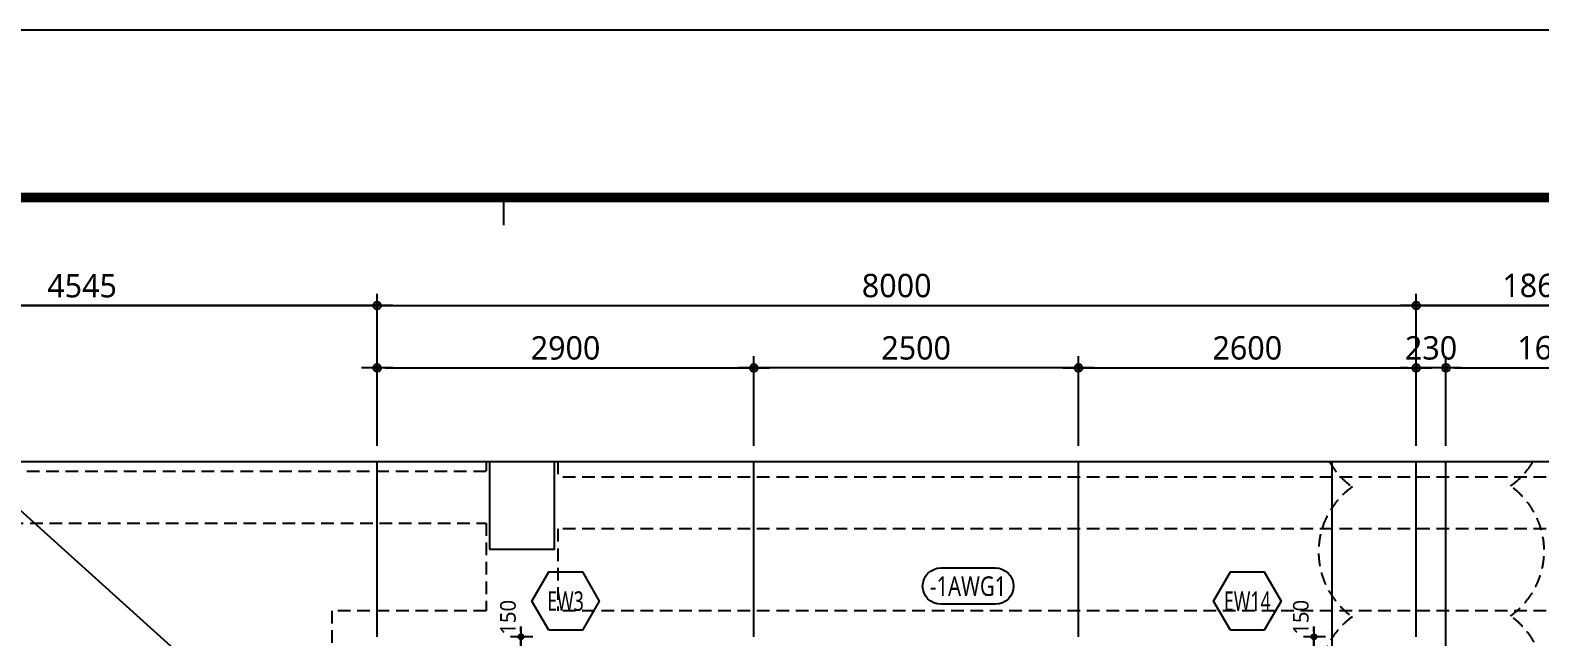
# Model space of a CAD drawing. Header units: millimetres. Extents: x 350420 to 672135, y -312840 to -44390.
# Drawn here: x 528082 to 539707, y -49060 to -44390 of the extents above; entities that cross this region are included whole.
import ezdxf
from ezdxf.enums import TextEntityAlignment as Align
from ezdxf.xclip import XClip

# ---------------------------------------------------------------- set-up
doc = ezdxf.new("R2010")
doc.units = ezdxf.units.MM
doc.header["$LTSCALE"] = 65
doc.header["$XCLIPFRAME"] = 0
for name, pattern in [('CEN', [62, 60, -1, 0, -1]), ('XS-지하주차장$0$CEN', [62, 60, -1, 0, -1]), ('XS-지하주차장$0$HID', [2.3, 1.5, -0.8])]:
    doc.linetypes.add(name, pattern=pattern)
doc.layers.get('Defpoints').update_dxf_attribs({"color": 145})
for name, color, linetype in [('CEN', 1, 'CEN'), ('DIM', 7, 'Continuous'), ('FORM_고양장항A-1BL-S-성능$0$FORM', 7, 'Continuous'), ('M', 7, 'Continuous'), ('NAME-B', 6, 'Continuous'), ('NAME-W', 4, 'Continuous'), ('XS-지하주차장$0$AWG', 5, 'XS-지하주차장$0$HID'), ('XS-지하주차장$0$CEN', 1, 'XS-지하주차장$0$CEN'), ('XS-지하주차장$0$COL', 2, 'Continuous'), ('XS-지하주차장$0$G', 4, 'XS-지하주차장$0$HID'), ('XS-지하주차장$0$W1', 2, 'Continuous'), ('XS-지하주차장$0$W1-H', 11, 'XS-지하주차장$0$HID')]:
    doc.layers.add(name, color=color, linetype=linetype)
for name, color, linetype, plot in [('DEFPOINT', 144, 'Continuous', False), ('FORM_고양장항A-1BL-S-성능$0$DEFPOINT', 144, 'Continuous', False), ('XS-지하주차장$0$1215', 181, 'XS-지하주차장$0$HID', False), ('XS-지하주차장$0$DEFPOINT', 144, 'Continuous', False)]:
    doc.layers.add(name, color=color, linetype=linetype, plot=plot)
doc.styles.add('맑은고딕', font='malgun.ttf')
doc.dimstyles.new('DIM_40', dxfattribs={"dimscale": 40, "dimtxt": 3, "dimasz": 1, "dimexe": 2, "dimexo": 1.5, "dimgap": 1, "dimtad": 1, "dimdec": 0, "dimzin": 0, "dimdsep": 46, "dimtxsty": '맑은고딕', "dimblk1": 'DIMDOT', "dimblk2": 'DIMDOT', "dimsah": 1, "dimcen": 0.09, "dimdle": 2, "dimclrd": 7, "dimclre": 7, "dimclrt": 6, "dimadec": 0, "dimazin": 0, "dimtfac": 1, "dimtdec": 0, "dimtix": 1, "dimtmove": 2, "dimatfit": 3, "dimldrblk": 'DIMDOT', "dimfxl": 0, "dimtolj": 1, "dimtzin": 0, "dimarcsym": 0})
doc.dimstyles.new('DIM_60', dxfattribs={"dimscale": 60, "dimtxt": 3, "dimasz": 1, "dimexe": 1.5, "dimexo": 2, "dimgap": 1, "dimtad": 1, "dimdec": 0, "dimzin": 0, "dimdsep": 46, "dimtxsty": '맑은고딕', "dimblk1": 'DIMDOT', "dimblk2": 'DIMDOT', "dimsah": 1, "dimcen": 0.09, "dimdle": 2, "dimclrd": 7, "dimclre": 7, "dimclrt": 3, "dimadec": 0, "dimazin": 0, "dimtfac": 1, "dimtdec": 0, "dimtix": 1, "dimtmove": 2, "dimatfit": 3, "dimldrblk": 'DIMDOT', "dimfxl": 0, "dimtolj": 1, "dimtzin": 0, "dimarcsym": 0})

# ---------------------------------------------------------------- blocks, each defined once
blk = doc.blocks.new('XS-지하주차장$0$B1-6')
at = {"layer": 'XS-지하주차장$0$CEN'}
blk.add_line((25215, 18275), (25215, 27680), dxfattribs=at)
blk = doc.blocks.new('XS-지하주차장$0$B2-W')
at = {"layer": 'XS-지하주차장$0$W1-H'}
for p, q in [((124350, 81910), (124350, 81410)), ((125150, 81910), (124350, 81910)), ((124350, 81410), (125150, 81410))]:
    blk.add_line(p, q, dxfattribs=at)
blk = doc.blocks.new('XS-지하주차장')
at = {"layer": 'XS-지하주차장$0$1215'}
blk.add_lwpolyline([(662346, 143239, 0.520567), (663346, 143239, 0.520567), (664346, 143239, 0.520567), (665346, 143239, 0.520567), (666346, 143239, 0.520567), (667346, 143239, 0.520567), (668346, 143239, 0.520567), (669346, 143239, 0.520567), (670346, 143239, 0.520567), (671346, 143239, 0.520567), (672346, 143239, 0.520567), (672734, 143851, 0.520567), (672339, 144456, 0.520567), (671339, 144456, 0.520567), (670339, 144456, 0.520567), (669339, 144456, 0.520567), (668339, 144456, 0.520567), (667339, 144456, 0.520567), (666339, 144456, 0.520567), (665339, 144456, 0.520567), (664339, 144456, 0.520567), (663339, 144456, 0.520567), (662346, 144450, 0.520567)], format="xyb", close=True, dxfattribs=at)
at = {"layer": 'XS-지하주차장$0$AWG'}
for p, q in [((663385, 152315), (656660, 152315)), ((663385, 151125), (663385, 152315)), ((663385, 142515), (663385, 150575))]:
    blk.add_line(p, q, dxfattribs=at)
at = {"layer": 'XS-지하주차장$0$COL'}
blk.add_lwpolyline([(663860, 151100), (663860, 150600), (664660, 150600), (664660, 151100)], close=True, dxfattribs=at)
at = {"layer": 'XS-지하주차장$0$DEFPOINT'}
for p, q in [((655065, 144615), (674804, 166538)), ((684565, 144615), (655065, 144615))]:
    blk.add_line(p, q, dxfattribs=at)
at = {"layer": 'XS-지하주차장$0$G'}
for p, q in [((664460, 158700), (664460, 151125)), ((664060, 158675), (664060, 151125)), ((664060, 151125), (663385, 151125)), ((672060, 151125), (664460, 151125)), ((664015, 150575), (663385, 150575)), ((664015, 142515), (664015, 150575)), ((664415, 142515), (664415, 150575)), ((671990, 150575), (664415, 150575))]:
    blk.add_line(p, q, dxfattribs=at)
at = {"layer": 'XS-지하주차장$0$W1', "rotation": 270}
blk.add_blockref('XS-지하주차장$0$B1-6', (644610, 168950), dxfattribs=at)
at = {"layer": 'XS-지하주차장$0$W1-H'}
blk.add_blockref('XS-지하주차장$0$B2-W', (539510, 69190), dxfattribs=at)
blk = doc.blocks.new('DIMDOT')
at = {"layer": 'DIM', "linetype": 'Continuous'}
blk.add_line((-2, 0), (2, 0), dxfattribs=at)
for radius in [0.5, 0.25]:
    blk.add_circle((0, 0), radius, dxfattribs=at)
blk = doc.blocks.new('*D1212')
at = {"layer": 'Defpoints', "color": 0, "linetype": 'Continuous', "transparency": 16777216}
for p in [(526210, -46510), (526210, -47710), (530755, -47710)]:
    blk.add_point(p, dxfattribs=at)
at = {"layer": 'DIM', "color": 7, "linetype": 'Continuous', "lineweight": -2, "transparency": 16777216}
for p, q in [((526210, -47590), (526210, -46420)), ((530755, -47590), (530755, -46420)), ((530695, -46510), (526270, -46510))]:
    blk.add_line(p, q, dxfattribs=at)
at = {"layer": 'DIM', "color": 7, "linetype": 'Continuous', "lineweight": -2, "transparency": 16777216, "xscale": 60, "yscale": 60, "zscale": 60, "rotation": 180}
blk.add_blockref('DIMDOT', (526210, -46510), dxfattribs=at)
at = {"layer": 'DIM', "color": 7, "linetype": 'Continuous', "lineweight": -2, "transparency": 16777216, "xscale": 60, "yscale": 60, "zscale": 60}
blk.add_blockref('DIMDOT', (530755, -46510), dxfattribs=at)
at = {"layer": 'DIM', "color": 3, "linetype": 'Continuous', "transparency": 16777216, "insert": (528482, -46358), "char_height": 180, "attachment_point": 5, "style": '맑은고딕'}
blk.add_mtext('\\A1;4545', dxfattribs=at)
blk = doc.blocks.new('*D1213')
at = {"layer": 'Defpoints', "color": 0, "linetype": 'Continuous', "transparency": 16777216}
for p in [(533655, -46990), (530755, -47710), (533655, -47710)]:
    blk.add_point(p, dxfattribs=at)
at = {"layer": 'DIM', "color": 7, "linetype": 'Continuous', "lineweight": -2, "transparency": 16777216}
for p, q in [((530755, -47590), (530755, -46900)), ((533655, -47590), (533655, -46900)), ((530815, -46990), (533595, -46990))]:
    blk.add_line(p, q, dxfattribs=at)
at = {"layer": 'DIM', "color": 7, "linetype": 'Continuous', "lineweight": -2, "transparency": 16777216, "xscale": 60, "yscale": 60, "zscale": 60, "rotation": 180}
blk.add_blockref('DIMDOT', (530755, -46990), dxfattribs=at)
at = {"layer": 'DIM', "color": 7, "linetype": 'Continuous', "lineweight": -2, "transparency": 16777216, "xscale": 60, "yscale": 60, "zscale": 60}
blk.add_blockref('DIMDOT', (533655, -46990), dxfattribs=at)
at = {"layer": 'DIM', "color": 3, "linetype": 'Continuous', "transparency": 16777216, "insert": (532205, -46837), "char_height": 180, "attachment_point": 5, "style": '맑은고딕'}
blk.add_mtext('\\A1;2900', dxfattribs=at)
blk = doc.blocks.new('*D1214')
at = {"layer": 'Defpoints', "color": 0, "linetype": 'Continuous', "transparency": 16777216}
for p in [(538755, -46510), (530755, -47710), (538755, -47710)]:
    blk.add_point(p, dxfattribs=at)
at = {"layer": 'DIM', "color": 7, "linetype": 'Continuous', "lineweight": -2, "transparency": 16777216}
for p, q in [((530755, -47590), (530755, -46420)), ((538755, -47590), (538755, -46420)), ((530815, -46510), (538695, -46510))]:
    blk.add_line(p, q, dxfattribs=at)
at = {"layer": 'DIM', "color": 7, "linetype": 'Continuous', "lineweight": -2, "transparency": 16777216, "xscale": 60, "yscale": 60, "zscale": 60, "rotation": 180}
blk.add_blockref('DIMDOT', (530755, -46510), dxfattribs=at)
at = {"layer": 'DIM', "color": 7, "linetype": 'Continuous', "lineweight": -2, "transparency": 16777216, "xscale": 60, "yscale": 60, "zscale": 60}
blk.add_blockref('DIMDOT', (538755, -46510), dxfattribs=at)
at = {"layer": 'DIM', "color": 3, "linetype": 'Continuous', "transparency": 16777216, "insert": (534755, -46357), "char_height": 180, "attachment_point": 5, "style": '맑은고딕'}
blk.add_mtext('\\A1;8000', dxfattribs=at)
blk = doc.blocks.new('*D1215')
at = {"layer": 'Defpoints', "color": 0, "linetype": 'Continuous', "transparency": 16777216}
for p in [(538755, -46990), (536155, -47710), (538755, -47710)]:
    blk.add_point(p, dxfattribs=at)
at = {"layer": 'DIM', "color": 7, "linetype": 'Continuous', "lineweight": -2, "transparency": 16777216}
for p, q in [((536155, -47590), (536155, -46900)), ((538755, -47590), (538755, -46900)), ((536215, -46990), (538695, -46990))]:
    blk.add_line(p, q, dxfattribs=at)
at = {"layer": 'DIM', "color": 7, "linetype": 'Continuous', "lineweight": -2, "transparency": 16777216, "xscale": 60, "yscale": 60, "zscale": 60, "rotation": 180}
blk.add_blockref('DIMDOT', (536155, -46990), dxfattribs=at)
at = {"layer": 'DIM', "color": 7, "linetype": 'Continuous', "lineweight": -2, "transparency": 16777216, "xscale": 60, "yscale": 60, "zscale": 60}
blk.add_blockref('DIMDOT', (538755, -46990), dxfattribs=at)
at = {"layer": 'DIM', "color": 3, "linetype": 'Continuous', "transparency": 16777216, "insert": (537455, -46837), "char_height": 180, "attachment_point": 5, "style": '맑은고딕'}
blk.add_mtext('\\A1;2600', dxfattribs=at)
blk = doc.blocks.new('*D1216')
at = {"layer": 'Defpoints', "color": 0, "linetype": 'Continuous', "transparency": 16777216}
for p in [(533655, -46990), (533655, -47710), (536155, -47710)]:
    blk.add_point(p, dxfattribs=at)
at = {"layer": 'DIM', "color": 7, "linetype": 'Continuous', "lineweight": -2, "transparency": 16777216}
for p, q in [((533655, -47590), (533655, -46900)), ((536155, -47590), (536155, -46900)), ((536095, -46990), (533715, -46990))]:
    blk.add_line(p, q, dxfattribs=at)
at = {"layer": 'DIM', "color": 7, "linetype": 'Continuous', "lineweight": -2, "transparency": 16777216, "xscale": 60, "yscale": 60, "zscale": 60, "rotation": 180}
blk.add_blockref('DIMDOT', (533655, -46990), dxfattribs=at)
at = {"layer": 'DIM', "color": 7, "linetype": 'Continuous', "lineweight": -2, "transparency": 16777216, "xscale": 60, "yscale": 60, "zscale": 60}
blk.add_blockref('DIMDOT', (536155, -46990), dxfattribs=at)
at = {"layer": 'DIM', "color": 3, "linetype": 'Continuous', "transparency": 16777216, "insert": (534905, -46837), "char_height": 180, "attachment_point": 5, "style": '맑은고딕'}
blk.add_mtext('\\A1;2500', dxfattribs=at)
blk = doc.blocks.new('*D1217')
at = {"layer": 'Defpoints', "color": 0, "linetype": 'Continuous', "transparency": 16777216}
for p in [(538755, -46510), (538755, -47710), (540620, -47710)]:
    blk.add_point(p, dxfattribs=at)
at = {"layer": 'DIM', "color": 7, "linetype": 'Continuous', "lineweight": -2, "transparency": 16777216}
for p, q in [((538755, -47590), (538755, -46420)), ((540620, -47590), (540620, -46420)), ((540560, -46510), (538815, -46510))]:
    blk.add_line(p, q, dxfattribs=at)
at = {"layer": 'DIM', "color": 7, "linetype": 'Continuous', "lineweight": -2, "transparency": 16777216, "xscale": 60, "yscale": 60, "zscale": 60, "rotation": 180}
blk.add_blockref('DIMDOT', (538755, -46510), dxfattribs=at)
at = {"layer": 'DIM', "color": 7, "linetype": 'Continuous', "lineweight": -2, "transparency": 16777216, "xscale": 60, "yscale": 60, "zscale": 60}
blk.add_blockref('DIMDOT', (540620, -46510), dxfattribs=at)
at = {"layer": 'DIM', "color": 3, "linetype": 'Continuous', "transparency": 16777216, "insert": (539687, -46356), "char_height": 180, "attachment_point": 5, "style": '맑은고딕'}
blk.add_mtext('\\A1;1865', dxfattribs=at)
blk = doc.blocks.new('*D1218')
at = {"layer": 'Defpoints', "color": 0, "linetype": 'Continuous', "transparency": 16777216}
for p in [(538755, -46990), (538755, -47710), (538985, -47710)]:
    blk.add_point(p, dxfattribs=at)
at = {"layer": 'DIM', "color": 7, "linetype": 'Continuous', "lineweight": -2, "transparency": 16777216}
for p, q in [((538755, -47590), (538755, -46900)), ((538985, -47590), (538985, -46900)), ((538695, -46990), (538635, -46990)), ((538985, -46990), (538755, -46990)), ((539045, -46990), (539105, -46990))]:
    blk.add_line(p, q, dxfattribs=at)
at = {"layer": 'DIM', "color": 7, "linetype": 'Continuous', "lineweight": -2, "transparency": 16777216, "xscale": 60, "yscale": 60, "zscale": 60}
blk.add_blockref('DIMDOT', (538755, -46990), dxfattribs=at)
at = {"layer": 'DIM', "color": 7, "linetype": 'Continuous', "lineweight": -2, "transparency": 16777216, "xscale": 60, "yscale": 60, "zscale": 60, "rotation": 180}
blk.add_blockref('DIMDOT', (538985, -46990), dxfattribs=at)
at = {"layer": 'DIM', "color": 3, "linetype": 'Continuous', "transparency": 16777216, "insert": (538870, -46837), "char_height": 180, "attachment_point": 5, "style": '맑은고딕'}
blk.add_mtext('\\A1;230', dxfattribs=at)
blk = doc.blocks.new('*D1219')
at = {"layer": 'Defpoints', "color": 0, "linetype": 'Continuous', "transparency": 16777216}
for p in [(540620, -46990), (538985, -47710), (540620, -47710)]:
    blk.add_point(p, dxfattribs=at)
at = {"layer": 'DIM', "color": 7, "linetype": 'Continuous', "lineweight": -2, "transparency": 16777216}
for p, q in [((538985, -47590), (538985, -46900)), ((540620, -47590), (540620, -46900)), ((539045, -46990), (540560, -46990))]:
    blk.add_line(p, q, dxfattribs=at)
at = {"layer": 'DIM', "color": 7, "linetype": 'Continuous', "lineweight": -2, "transparency": 16777216, "xscale": 60, "yscale": 60, "zscale": 60, "rotation": 180}
blk.add_blockref('DIMDOT', (538985, -46990), dxfattribs=at)
at = {"layer": 'DIM', "color": 7, "linetype": 'Continuous', "lineweight": -2, "transparency": 16777216, "xscale": 60, "yscale": 60, "zscale": 60}
blk.add_blockref('DIMDOT', (540620, -46990), dxfattribs=at)
at = {"layer": 'DIM', "color": 3, "linetype": 'Continuous', "transparency": 16777216, "insert": (539802, -46836), "char_height": 180, "attachment_point": 5, "style": '맑은고딕'}
blk.add_mtext('\\A1;1635', dxfattribs=at)
blk = doc.blocks.new('*D786')
at = {"layer": 'Defpoints', "color": 0, "linetype": 'Continuous', "transparency": 16777216}
for p in [(531862, -49060), (532012, -49060), (532012, -49210)]:
    blk.add_point(p, dxfattribs=at)
at = {"layer": 'DIM', "color": 7, "linetype": 'Continuous', "lineweight": -2, "transparency": 16777216}
for p, q in [((531862, -49020), (531862, -48980)), ((531952, -49060), (531782, -49060)), ((531862, -49210), (531862, -49060)), ((531952, -49210), (531782, -49210)), ((531862, -49250), (531862, -49290))]:
    blk.add_line(p, q, dxfattribs=at)
at = {"layer": 'DIM', "color": 7, "linetype": 'Continuous', "lineweight": -2, "transparency": 16777216, "xscale": 40, "yscale": 40, "zscale": 40}
for p, rotation in [((531862, -49060), 270), ((531862, -49210), 90)]:
    blk.add_blockref('DIMDOT', p, dxfattribs=dict(at, rotation=rotation))
at = {"layer": 'DIM', "color": 6, "linetype": 'Continuous', "transparency": 16777216, "insert": (531762, -48910), "char_height": 120, "attachment_point": 5, "rotation": 90, "style": '맑은고딕'}
blk.add_mtext('\\A1;150', dxfattribs=at)
blk = doc.blocks.new('*D809')
at = {"layer": 'Defpoints', "color": 0, "linetype": 'Continuous', "transparency": 16777216}
for p in [(537968, -49060), (538118, -49060), (538118, -49210)]:
    blk.add_point(p, dxfattribs=at)
at = {"layer": 'DIM', "color": 7, "linetype": 'Continuous', "lineweight": -2, "transparency": 16777216}
for p, q in [((537968, -49020), (537968, -48980)), ((538058, -49060), (537888, -49060)), ((537968, -49210), (537968, -49060)), ((538058, -49210), (537888, -49210)), ((537968, -49250), (537968, -49290))]:
    blk.add_line(p, q, dxfattribs=at)
at = {"layer": 'DIM', "color": 7, "linetype": 'Continuous', "lineweight": -2, "transparency": 16777216, "xscale": 40, "yscale": 40, "zscale": 40}
for p, rotation in [((537968, -49060), 270), ((537968, -49210), 90)]:
    blk.add_blockref('DIMDOT', p, dxfattribs=dict(at, rotation=rotation))
at = {"layer": 'DIM', "color": 6, "linetype": 'Continuous', "transparency": 16777216, "insert": (537868, -48910), "char_height": 120, "attachment_point": 5, "rotation": 90, "style": '맑은고딕'}
blk.add_mtext('\\A1;150', dxfattribs=at)
blk = doc.blocks.new('FORM_고양장항A-1BL-S-성능')
at = {"layer": 'FORM_고양장항A-1BL-S-성능$0$DEFPOINT', "color": 1}
blk.add_line((391, 569), (391, 572), dxfattribs=at)
at = {"layer": 'FORM_고양장항A-1BL-S-성능$0$DEFPOINT'}
blk.add_lwpolyline([(0, 594), (0, 0), (841, 0), (841, 594), (0, 594)], dxfattribs=at)
at = {"layer": 'FORM_고양장항A-1BL-S-성능$0$FORM'}
for points in [[(25, 573), (25, 21), (757, 21), (757, 573)], [(26, 572), (26, 22), (756, 22), (756, 572)]]:
    blk.add_lwpolyline(points, close=True, dxfattribs=at)
at = {"layer": 'FORM_고양장항A-1BL-S-성능$0$FORM', "const_width": 1}
blk.add_lwpolyline([(25.5, 572.5), (25.5, 21.5), (756.5, 21.5), (756.5, 572.5)], close=True, dxfattribs=at)

msp = doc.modelspace()

# ---------------------------------------------------------------- linework, layer by layer
at = {"layer": 'CEN'}
for p, q in [((530755, -49060), (530755, -47710)), ((533655, -49060), (533655, -47710)), ((536155, -49060), (536155, -47710)), ((538755, -49060), (538755, -47710))]:
    msp.add_line(p, q, dxfattribs=at)
at = {"layer": 'DEFPOINT'}
for points in [[(510830, -46510), (542870, -46510), (542870, -70335), (510830, -70335)], [(512630, -47710), (541070, -47710), (541070, -69135), (512630, -69135)]]:
    msp.add_lwpolyline(points, close=True, dxfattribs=at)
at = {"layer": 'M'}
for points in [[(532075.1, -49010), (531945.2, -48785), (532075.1, -48560), (532334.9, -48560), (532464.8, -48785), (532334.9, -49010)], [(537325.1, -49010), (537195.2, -48785), (537325.1, -48560), (537584.9, -48560), (537714.8, -48785), (537584.9, -49010)]]:
    msp.add_lwpolyline(points, close=True, dxfattribs=at)
msp.add_lwpolyline([(535095, -48530), (535515, -48530, -1), (535515, -48810), (535095, -48810, -1)], format="xyb", close=True, dxfattribs=at)

# ---------------------------------------------------------------- block references
at = {"xscale": 60, "yscale": 60, "zscale": 60}
msp.add_blockref('FORM_고양장항A-1BL-S-성능', (508270, -80030), dxfattribs=at)
ref = msp.add_blockref('XS-지하주차장', (682720, -712245), dxfattribs=dict(rotation=90))
XClip(ref).set_block_clipping_path([(643110.0000000001, 141650.0000000187), (664534.9999999981, 170090.00000001)])

# ---------------------------------------------------------------- texts
at = {"layer": 'NAME-B', "style": '맑은고딕', "width": 0.8}
msp.add_text('-1AWG1', height=150, dxfattribs=at).set_placement((535305, -48670), align=Align.MIDDLE)
at = {"layer": 'NAME-W', "style": '맑은고딕', "width": 0.7}
for s, p in [('EW3', (532205, -48785)), ('EW14', (537455, -48785))]:
    msp.add_text(s, height=150, dxfattribs=at).set_placement(p, align=Align.MIDDLE)

# ---------------------------------------------------------------- dimensions: what is measured, and where the dimension line sits
at = {"layer": 'DIM', "linetype": 'Continuous'}
for base, p1, p2, picture, middle in [((526210, -46510), (530755, -47710), (526210, -47710), '*D1212', (528482.5, -46358.5)), ((538755, -46510), (540620, -47710), (538755, -47710), '*D1217', (539687.5, -46356.5)), ((533655, -46990), (536155, -47710), (533655, -47710), '*D1216', (534905, -46837)), ((538755, -46990), (538985, -47710), (538755, -47710), '*D1218', (538870, -46837))]:
    dim = msp.add_linear_dim(base=base, p1=p1, p2=p2, angle=180, dimstyle='DIM_60', dxfattribs=at)
    dim.commit()
    dim.dimension.update_dxf_attribs({"geometry": picture, "text_midpoint": middle})
for base, p1, p2, picture, middle in [((538755, -46510), (530755, -47710), (538755, -47710), '*D1214', (534755, -46357)), ((533655, -46990), (530755, -47710), (533655, -47710), '*D1213', (532205, -46837)), ((538755, -46990), (536155, -47710), (538755, -47710), '*D1215', (537455, -46837)), ((540620, -46990), (538985, -47710), (540620, -47710), '*D1219', (539802.5, -46836.5))]:
    dim = msp.add_linear_dim(base=base, p1=p1, p2=p2, dimstyle='DIM_60', dxfattribs=at)
    dim.commit()
    dim.dimension.update_dxf_attribs({"geometry": picture, "text_midpoint": middle})
for base, p1, p2, picture, middle in [((531861.7, -49060), (532011.7, -49210), (532011.7, -49060), '*D786', (531761.7, -48910)), ((537968.2, -49060), (538118.2, -49210), (538118.2, -49060), '*D809', (537868.1, -48910))]:
    dim = msp.add_linear_dim(base=base, p1=p1, p2=p2, angle=90, dimstyle='DIM_40', dxfattribs=at)
    dim.commit()
    dim.dimension.update_dxf_attribs({"geometry": picture, "text_midpoint": middle, "dimtype": 160})

doc.saveas('drawing.dxf')
